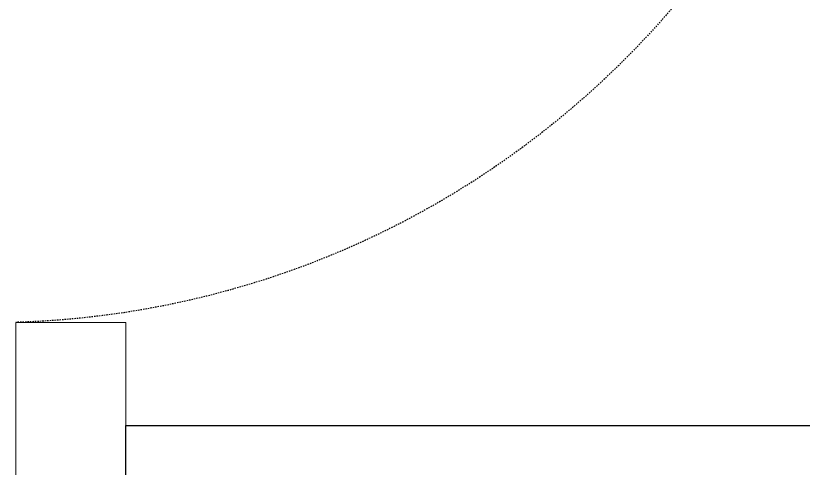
# Model space of a CAD drawing. Header units: millimetres. Extents: x 699029 to 727993, y 4486031 to 4516039.
# Drawn here: x 725824.6 to 725896.2, y 4492524.9 to 4492566.1 of the extents above; entities that cross this region are included whole.
import ezdxf

# ---------------------------------------------------------------- set-up
doc = ezdxf.new("R2010")
doc.units = ezdxf.units.MM
doc.set_wipeout_variables(frame=1)
doc.linetypes.add('HIDDEN2', pattern=[0.1875, 0.125, -0.0625])
doc.layers.add('DBM_w_sld', color=111, linetype='Continuous', lineweight=20)
doc.layers.add('Deko_Ahsap01', color=23, linetype='Continuous')
doc.layers.add('Deko_Ahsap02', color=251, linetype='Continuous')

# ---------------------------------------------------------------- blocks, each defined once
blk = doc.blocks.new('eeere')
at = {"color": 8, "linetype": 'HIDDEN2'}
blk.add_arc((11412.372, 494.627), 81.825, 2.85431, 88.2863, dxfattribs=at)

msp = doc.modelspace()

# ---------------------------------------------------------------- linework, layer by layer
at = {"layer": 'DBM_w_sld'}
msp.add_lwpolyline([(725834.596, 4492473.823), (725834.596, 4492538.197), (725824.596, 4492538.197), (725824.596, 4492453.823)], dxfattribs=at)

# ---------------------------------------------------------------- block references
at = {"color": 5, "lineweight": 53, "xscale": -1, "rotation": 180}
msp.add_blockref('eeere', (714409.778, 4493114.613), dxfattribs=at)

# ---------------------------------------------------------------- next in the draw order: wipeouts: each hides what was drawn before it
msp.add_wipeout([(725834.596, 4492528.823), (725834.596, 4492485.623), (725934.632, 4492485.623), (725934.632, 4492528.823)]).dxf.layer = 'Deko_Ahsap02'

# ---------------------------------------------------------------- next in the draw order: linework, layer by layer
at = {"layer": 'Deko_Ahsap01'}
msp.add_lwpolyline([(725934.634, 4492473.823), (725834.596, 4492473.823), (725834.596, 4492528.823), (725934.634, 4492528.823)], close=True, dxfattribs=at)

doc.saveas('drawing.dxf')
